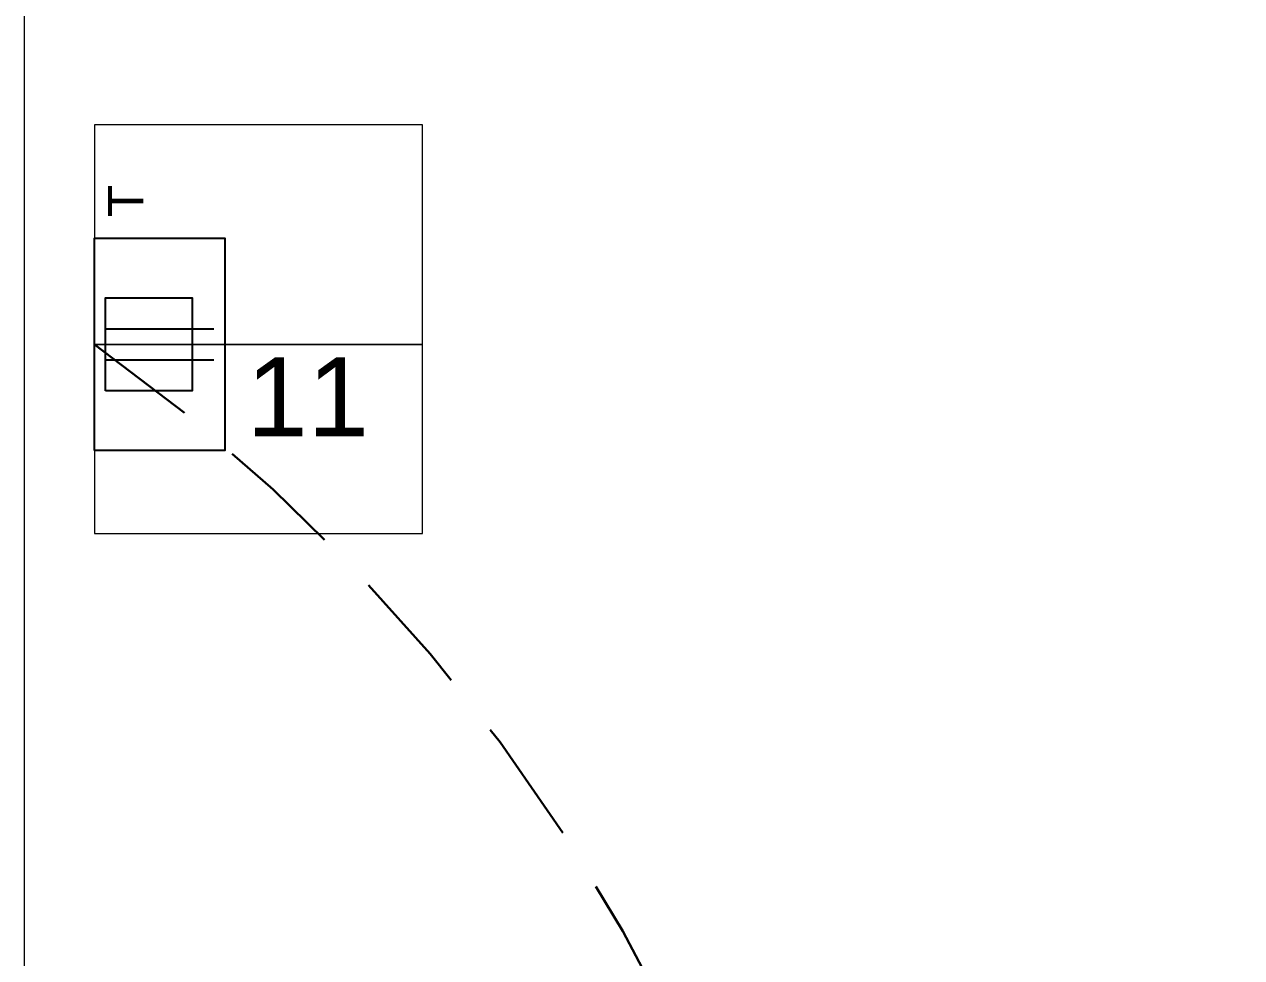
# Model space of a CAD drawing. Header units: inches. Extents: x -19 to 5698, y -728 to 92.
# Drawn here: x 304.72 to 307.133, y 36.667 to 38.516 of the extents above; entities that cross this region are included whole.
import ezdxf

# ---------------------------------------------------------------- set-up
doc = ezdxf.new("R2010")
doc.units = ezdxf.units.IN
doc.header["$MEASUREMENT"] = 0
doc.linetypes.add('HIDDEN', pattern=[0.375, 0.25, -0.125])
doc.layers.get('0').update_dxf_attribs({"color": 61})
for name, color, linetype, lineweight in [('00 conduct tomacorr', 120, 'HIDDEN', 30), ('00 IE LUZ EMERGENCIA', 253, 'Continuous', 0), ('T.S.', 61, 'Continuous', 25)]:
    doc.layers.add(name, color=color, linetype=linetype, lineweight=lineweight)
doc.layers.add('02 _ ARQ _ ALB _ Mobiliario', color=7, linetype='Continuous')
doc.layers.add('02 _ ARQ _ ZON _ Espacio.3D', color=7, linetype='Continuous')
doc.styles.add('Annotative', font='arial.ttf')

# ---------------------------------------------------------------- blocks, each defined once
blk = doc.blocks.new('T.S.')
for p, q in [((2755.0914, 1630.1123), (2755.0914, 1629.8975)), ((2755.153, 1630.1123), (2755.153, 1629.8975))]:
    blk.add_line(p, q)
for points in [[(2754.9116, 1630.1338), (2755.3328, 1630.1338), (2755.3328, 1629.8758), (2754.9116, 1629.8758)], [(2755.0298, 1630.1123), (2755.2146, 1630.1123), (2755.2146, 1629.9403), (2755.0298, 1629.9403)]]:
    blk.add_lwpolyline(points, close=True)
at = {"color": 3, "insert": (2755.3768, 1630.1075), "char_height": 0.07, "attachment_point": 1}
blk.add_mtext_dynamic_manual_height_columns('{\\fVerdana|b0|i0|c0|p34;\\C1;T}', width=0.044429, gutter_width=12.5, heights=[0], dxfattribs=at)

msp = doc.modelspace()

# ---------------------------------------------------------------- linework, layer by layer
at = {"layer": '00 conduct tomacorr'}
msp.add_arc((302.7625, 34.9417), 3.6115, 357.4064, 54.5083, dxfattribs=at)
at = {"layer": '02 _ ARQ _ ALB _ Mobiliario', "color": 175, "linetype": 'Continuous', "lineweight": 13, "flags": 128}
for points in [[(305.5093, 37.8822), (305.5093, 38.3172), (304.8593, 38.3172), (304.8593, 37.8822)], [(305.5093, 37.8822), (304.8593, 37.8822), (304.8593, 37.5072), (305.5093, 37.5072)]]:
    msp.add_lwpolyline(points, close=True, dxfattribs=at)
at = {"layer": '02 _ ARQ _ ZON _ Espacio.3D', "color": 254, "linetype": 'Continuous', "lineweight": 0, "flags": 128}
msp.add_lwpolyline([(315.07, 39), (314.57, 39), (314.57, 39.4), (310.7229, 39.4), (310.7234, 39.7505), (308.4643, 39.75), (308.47, 39.4), (308.07, 39.4), (308.07, 39), (307.57, 39), (307.57, 39.7505), (306.294, 39.7505), (306.294, 39.3999), (306.064, 39.4), (306.064, 39.7505), (304.72, 39.75), (304.72, 29.75), (307.57, 29.75), (307.57, 30.6), (308.07, 30.6), (308.07, 29.75), (314.5697, 29.75), (314.57, 30.6), (315.07, 30.6)], dxfattribs=at)

# ---------------------------------------------------------------- block references
at = {"layer": 'T.S.', "rotation": 90}
msp.add_blockref('T.S.', (1934.9931, -2717.24), dxfattribs=at)

# ---------------------------------------------------------------- texts
at = {"layer": '00 IE LUZ EMERGENCIA', "style": 'Annotative'}
msp.add_attdef('11', (305.1603, 37.7002, -0.0007), '', height=0.1562, dxfattribs=at)

doc.saveas('drawing.dxf')
